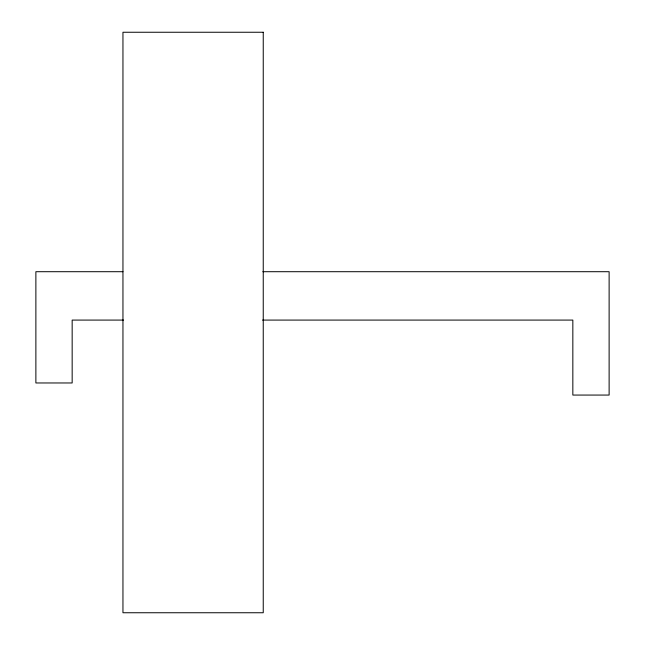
<?xml version="1.0" encoding="UTF-8"?>
<svg xmlns="http://www.w3.org/2000/svg" width="645" height="645" viewBox="0 0 645 645"><rect width="100%" height="100%" fill="white"/><g stroke="black" fill="none" stroke-linecap="round" stroke-linejoin="round"><path stroke-width="0.97" d="M122.953 271.706L35.878 271.706L35.878 382.969L72.159 382.969L72.159 320.081L123.534 320.081M262.862 271.706L609.122 271.706L609.122 395.062L572.841 395.062L572.841 320.081L262.555 320.081M263.241 32.25L122.953 32.25L122.953 612.75L263.241 612.75L263.241 32.25"/></g></svg>
